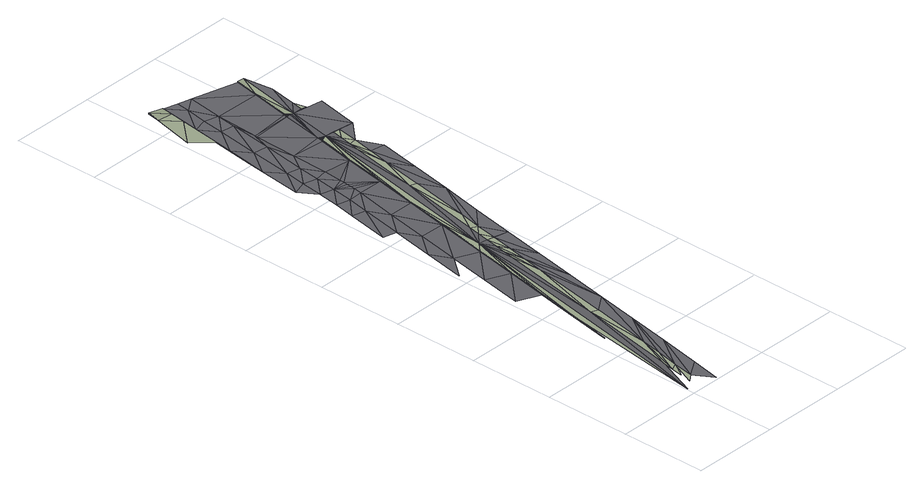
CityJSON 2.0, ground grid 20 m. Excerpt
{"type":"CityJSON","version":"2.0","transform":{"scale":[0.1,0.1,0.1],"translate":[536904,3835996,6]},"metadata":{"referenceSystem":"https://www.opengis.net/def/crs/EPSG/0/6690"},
"CityObjects":{
"road1":{"type":"Road","attributes":{"RoadStructureAttribute.sectionType":"1"},"geometry":[{"type":"MultiSurface","lod":"3","boundaries":[[[0,1,2]],[[3,4,0]],[[5,6,2]],[[7,8,3]],[[9,3,0]],[[2,10,0]],[[7,3,9]],[[11,8,12]],[[2,6,10]],[[0,13,9]],[[12,8,7]],[[12,14,11]],[[15,16,17]],[[17,18,15]],[[9,13,7]],[[0,10,13]],[[13,19,7]],[[12,7,20]],[[16,15,21]],[[21,22,16]],[[7,19,20]],[[22,23,24]],[[23,25,24]],[[15,11,14]],[[23,22,21]],[[19,26,20]],[[27,28,29]],[[12,20,26]],[[26,30,12]],[[23,21,31]],[[23,32,25]],[[32,29,25]],[[21,15,14]],[[29,33,27]],[[33,34,27]],[[23,31,35]],[[31,21,14]],[[12,30,14]],[[26,19,36]],[[32,23,35]],[[19,37,36]],[[32,38,29]],[[38,33,29]],[[39,30,26]],[[36,39,26]],[[35,31,14]],[[40,34,41]],[[42,40,41]],[[39,14,30]],[[43,39,36]],[[44,41,34]],[[36,37,45]],[[45,43,36]],[[34,33,44]],[[43,14,39]],[[37,46,45]],[[47,35,14]],[[41,48,42]],[[32,35,47]],[[49,14,43]],[[49,43,45]],[[49,50,14]],[[51,42,48]],[[44,33,38]],[[52,49,45]],[[38,32,47]],[[45,46,52]],[[53,54,51]],[[55,50,49]],[[54,56,57]],[[58,14,50]],[[59,47,14]],[[49,52,55]],[[44,60,41]],[[56,61,57]],[[46,62,52]],[[55,63,50]],[[51,48,53]],[[47,59,38]],[[58,50,63]],[[48,41,60]],[[55,52,62]],[[64,57,61]],[[63,55,62]],[[44,38,65]],[[56,54,66]],[[67,58,63]],[[54,53,66]],[[53,48,68]],[[60,44,65]],[[48,60,68]],[[65,38,59]],[[62,69,63]],[[64,70,71]],[[72,73,53]],[[61,74,64]],[[53,68,72]],[[14,58,75]],[[74,70,64]],[[61,56,76]],[[66,53,77]],[[53,73,78]],[[56,66,76]],[[75,58,67]],[[53,78,77]],[[65,79,60]],[[80,71,81]],[[59,79,65]],[[79,72,68]],[[81,71,70]],[[63,82,67]],[[79,73,72]],[[66,77,83]],[[76,66,83]],[[84,80,81]],[[68,60,79]],[[78,73,79]],[[70,85,81]],[[61,76,86]],[[59,87,79]],[[74,61,86]],[[63,69,82]],[[76,83,88]],[[79,89,78]],[[90,85,70]],[[91,84,92]],[[93,14,75]],[[75,67,94]],[[70,74,90]],[[86,76,88]],[[95,91,92]],[[84,81,96]],[[89,88,83]],[[67,82,94]],[[77,78,89]],[[96,81,85]],[[59,14,93]],[[83,77,89]],[[92,84,96]],[[95,97,98]],[[79,87,99]],[[85,100,96]],[[97,95,101]],[[86,88,102]],[[95,92,101]],[[74,86,103]],[[96,101,92]],[[90,74,103]],[[85,90,104]],[[101,105,97]],[[82,106,94]],[[104,107,85]],[[89,79,99]],[[85,108,100]],[[86,102,109]],[[101,96,100]],[[93,99,87]],[[75,94,106]],[[103,86,109]],[[87,59,93]],[[106,110,75]],[[101,100,111]],[[108,111,100]],[[105,101,111]],[[108,85,107]],[[99,112,89]],[[88,89,112]],[[104,90,113]],[[109,113,103]],[[102,88,114]],[[90,103,113]],[[113,107,104]],[[106,82,115]],[[107,116,108]],[[88,112,114]],[[93,117,99]],[[75,110,93]],[[99,117,112]],[[118,110,106]],[[119,118,106]],[[106,115,119]],[[120,116,107]],[[121,112,117]],[[117,122,121]],[[123,122,117]],[[122,124,121]],[[114,112,121]],[[125,123,117]],[[122,123,124]],[[126,125,117]],[[121,124,114]],[[123,127,124]],[[109,102,128]],[[129,126,117]],[[118,93,110]],[[124,127,114]],[[123,125,127]],[[107,113,120]],[[130,129,117]],[[127,131,114]],[[125,131,127]],[[131,129,114]],[[125,126,131]],[[129,130,114]],[[126,129,131]],[[132,118,119]],[[130,93,114]],[[117,93,130]],[[133,93,118]],[[113,109,134]],[[119,115,135]],[[102,114,128]],[[132,133,118]],[[119,135,132]],[[93,133,136]],[[109,128,134]],[[133,132,137]],[[114,93,138]],[[136,133,137]],[[139,93,136]],[[128,114,140]],[[139,138,93]],[[114,141,140]],[[139,137,132]],[[114,138,141]],[[137,139,136]],[[120,113,142]],[[143,134,128]],[[128,144,143]],[[128,145,144]],[[144,146,147]],[[143,144,147]],[[144,145,146]],[[128,140,145]],[[145,148,146]],[[147,146,148]],[[143,147,149]],[[149,134,143]],[[145,140,148]],[[147,148,150]],[[140,150,148]],[[149,147,141]],[[140,141,150]],[[147,150,141]],[[113,134,142]],[[149,141,138]],[[142,134,149]],[[142,151,120]],[[152,149,138]],[[153,154,138]],[[154,155,138]],[[139,156,138]],[[142,149,152]],[[153,155,154]],[[157,158,138]],[[138,155,157]],[[152,151,142]],[[152,138,158]],[[158,159,152]],[[152,159,151]]],"semantics":{"surfaces":[{"type":"AuxiliaryTrafficArea","function":"5000"},{"type":"TrafficArea","function":"2000"},{"type":"AuxiliaryTrafficArea","function":"2000"},{"type":"TrafficArea","function":"1000"},{"type":"TrafficArea","function":"1010"},{"type":"AuxiliaryTrafficArea","function":"3000"}],"values":[0,0,1,0,0,1,0,1,1,1,0,1,2,2,1,1,1,0,2,2,1,3,3,0,2,1,4,0,0,2,3,3,0,4,4,2,0,1,1,2,1,3,3,0,0,0,4,4,1,0,4,1,0,4,1,1,0,4,2,1,0,1,4,3,0,2,1,4,0,4,1,0,0,4,4,1,0,4,2,0,4,1,4,1,3,4,0,4,4,3,4,2,1,4,4,4,4,1,4,4,4,4,4,0,4,3,5,2,3,4,1,3,4,4,5,3,3,4,4,2,4,1,4,3,4,5,1,0,4,4,5,5,3,1,3,4,0,3,5,5,2,4,5,4,5,4,5,4,4,5,1,4,2,4,4,5,0,0,4,0,0,5,4,5,4,2,3,4,4,3,4,4,1,4,3,0,1,2,0,0,1,4,2,2,0,2,1,0,2,0,1,2,3,0,1,1,2,4,0,1,2,1,2,1,2,0,1,0,1,3,1,3,0,1,1,3,0,1,0,1,1,1,1,1,1,1,3,1,1,1,2,2,2,1,2,0,2,2,2,0,2,0,2,0,3,0,2,3,0,1,1,1,2,0,1,1,2,0,0,2]}}]}
},
"vertices":[
[51,93,5],[24,31,5],[42,44,5],[34,85,5],[29,58,5],[69,1,5],[82,70,5],[70,193,5],[39,113,5],[61,143,5],[101,169,5],[1,16,4],[82,344,5],[119,267,5],[123,675,4],[50,360,4],[50,360,2],[31,262,2],[31,262,4],[137,365,5],[97,337,5],[68,459,4],[68,459,2],[86,557,2],[14,481,3],[32,579,3],[130,518,5],[26,723,4],[8,625,4],[50,677,3],[127,589,5],[86,557,4],[104,655,2],[68,776,3],[44,822,4],[104,655,4],[139,567,5],[155,464,5],[126,776,2],[132,616,5],[11,828,5],[62,920,4],[30,926,5],[137,643,5],[86,874,3],[149,617,5],[173,562,5],[126,776,4],[71,969,4],[142,671,5],[147,698,5],[39,975,5],[158,667,5],[78,1019,4],[46,1025,5],[158,668,5],[52,1075,5],[18,1064,6],[152,725,5],[145,874,4],[105,972,3],[59,1124,5],[191,660,5],[167,717,5],[31,1163,6],[145,874,2],[85,1068,4],[176,767,5],[108,992,3],[209,759,5],[44,1262,6],[34,1201,6],[110,1002,3],[111,1012,3],[72,1223,5],[187,916,5],[92,1119,4],[112,1032,3],[112,1022,3],[163,972,2],[34,1201,8],[48,1300,6],[228,857,5],[114,1073,4],[48,1300,8],[57,1362,6],[105,1218,5],[163,972,4],[117,1159,4],[181,1070,1],[85,1322,5],[7,1340,9],[61,1399,8],[213,1161,4],[203,911,5],[29,1437,9],[61,1399,7],[36,1468,10],[36,1468,8],[181,1070,3],[66,1435,6],[66,1435,8],[120,1259,4],[118,1318,5],[92,1372,5],[69,1461,8],[220,1006,5],[99,1421,6],[70,1461,6],[120,1263,4],[217,1077,5],[69,1461,6],[196,1154,2],[124,1363,5],[199,1169,2],[246,955,5],[103,1453,6],[196,1154,4],[222,1104,5],[230,1057,5],[135,1446,5],[197,1157,2],[197,1157,4],[199,1159,4],[199,1159,3],[201,1161,4],[204,1162,4],[201,1161,3],[217,1267,1],[207,1162,4],[210,1162,4],[204,1162,3],[239,1107,5],[227,1132,5],[219,1276,1],[264,1053,5],[232,1158,5],[248,1155,5],[232,1263,4],[282,1152,5],[224,1265,3],[227,1264,4],[235,1365,2],[219,1273,2],[220,1270,2],[222,1267,3],[220,1270,4],[219,1273,3],[222,1267,4],[219,1276,3],[224,1265,4],[245,1422,2],[235,1365,4],[265,1259,5],[252,1261,5],[257,1288,5],[300,1250,6],[269,1353,5],[260,1419,5],[245,1422,4]
]}
